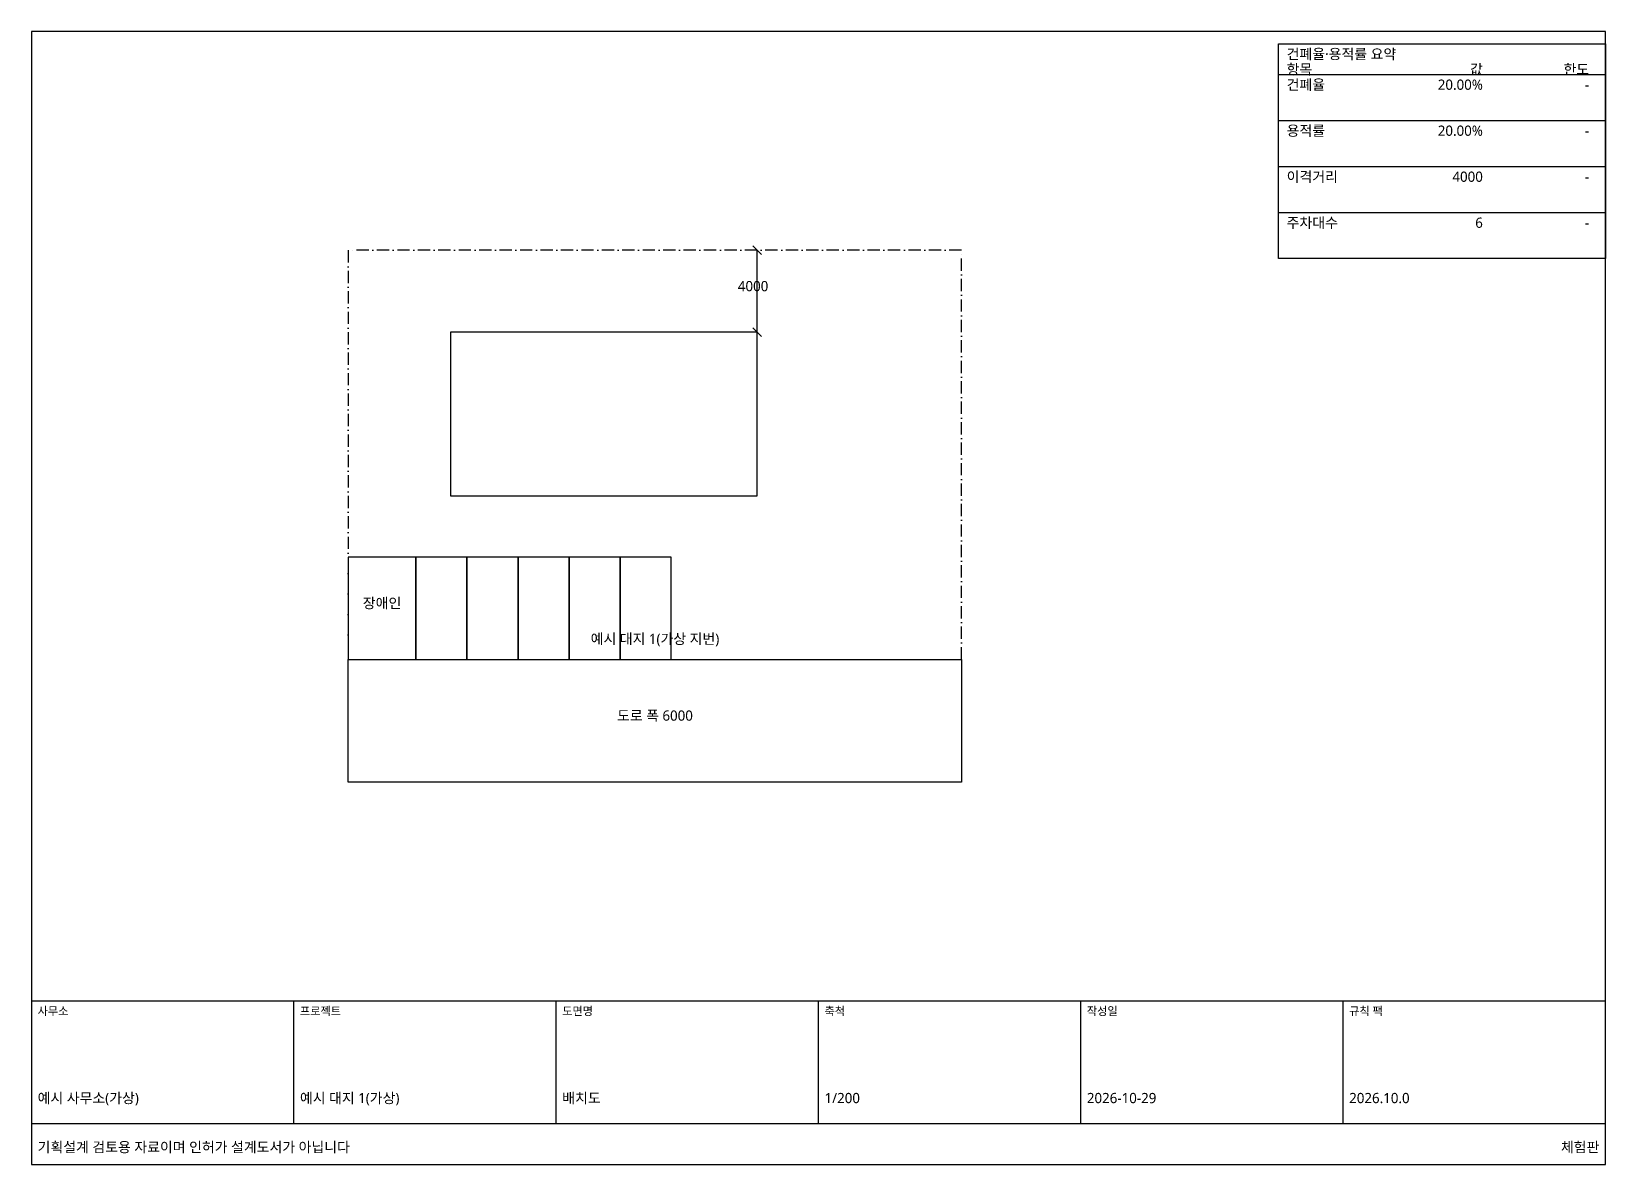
# Model space of a CAD drawing. Header units: millimetres. Extents: x -15500 to 61500, y -24700 to 30700.
import ezdxf
from ezdxf.enums import TextEntityAlignment as Align

# ---------------------------------------------------------------- set-up
doc = ezdxf.new("R2010")
doc.units = ezdxf.units.MM
doc.header["$LTSCALE"] = 200
doc.linetypes.add('DASHDOT', pattern=[5, 3, -1, 0, -1])
for name, color, linetype in [('A-ANNO-DIMS', 1, 'CONTINUOUS'), ('A-ANNO-TEXT', 7, 'CONTINUOUS'), ('A-MASS', 7, 'CONTINUOUS'), ('A-PARK', 3, 'CONTINUOUS'), ('A-SITE-BNDY', 1, 'DASHDOT'), ('A-SITE-ROAD', 8, 'CONTINUOUS'), ('A-TTLB', 7, 'CONTINUOUS')]:
    doc.layers.add(name, color=color, linetype=linetype)
doc.styles.add('ARCH-KR', font='malgun.ttf')

msp = doc.modelspace()

# ---------------------------------------------------------------- linework, layer by layer
at = {"layer": 'A-ANNO-DIMS'}
for p, q in [((20212, 19788), (19788, 20212)), ((20000, 16000), (20000, 20000)), ((20212, 15788), (19788, 16212))]:
    msp.add_line(p, q, dxfattribs=at)
at = {"layer": 'A-ANNO-TEXT'}
for p, q in [((45500, 28600), (61500, 28600)), ((45500, 26350), (61500, 26350)), ((45500, 24100), (61500, 24100)), ((45500, 21850), (61500, 21850))]:
    msp.add_line(p, q, dxfattribs=at)
msp.add_lwpolyline([(45500, 30100), (61500, 30100), (61500, 19600), (45500, 19600)], close=True, dxfattribs=at)
at = {"layer": 'A-MASS'}
msp.add_lwpolyline([(5000, 8000), (20000, 8000), (20000, 16000), (5000, 16000)], close=True, dxfattribs=at)
at = {"layer": 'A-PARK'}
for points in [[(0, 0), (3300, 0), (3300, 5000), (0, 5000)], [(3300, 0), (5800, 0), (5800, 5000), (3300, 5000)], [(5800, 0), (8300, 0), (8300, 5000), (5800, 5000)], [(8300, 0), (10800, 0), (10800, 5000), (8300, 5000)], [(10800, 0), (13300, 0), (13300, 5000), (10800, 5000)], [(13300, 0), (15800, 0), (15800, 5000), (13300, 5000)]]:
    msp.add_lwpolyline(points, close=True, dxfattribs=at)
at = {"layer": 'A-SITE-BNDY'}
msp.add_lwpolyline([(0, 0), (30000, 0), (30000, 20000), (0, 20000)], close=True, dxfattribs=at)
at = {"layer": 'A-SITE-ROAD'}
msp.add_lwpolyline([(0, 0), (30000, 0), (30000, -6000), (0, -6000)], close=True, dxfattribs=at)
at = {"layer": 'A-TTLB'}
for p, q in [((-15500, -16700), (61500, -16700)), ((-2668, -22700), (-2668, -16700)), ((10164, -22700), (10164, -16700)), ((22996, -22700), (22996, -16700)), ((35828, -22700), (35828, -16700)), ((48660, -22700), (48660, -16700)), ((-15500, -22700), (61500, -22700))]:
    msp.add_line(p, q, dxfattribs=at)
msp.add_lwpolyline([(-15500, -24700), (61500, -24700), (61500, 30700), (-15500, 30700)], close=True, dxfattribs=at)

# ---------------------------------------------------------------- texts
at = {"layer": 'A-ANNO-DIMS', "style": 'ARCH-KR'}
msp.add_text('4000', height=500, dxfattribs=at).set_placement((19800, 18000), align=Align.CENTER)
at = {"layer": 'A-ANNO-TEXT', "style": 'ARCH-KR'}
for s, p in [('건폐율·용적률 요약', (45900, 29350)), ('항목', (45900, 28600)), ('건폐율', (45900, 27850)), ('용적률', (45900, 25600)), ('이격거리', (45900, 23350)), ('주차대수', (45900, 21100))]:
    msp.add_text(s, height=500, dxfattribs=at).set_placement(p)
for s, p in [('값', (55500, 28600)), ('한도', (60700, 28600)), ('20.00%', (55500, 27850)), ('-', (60700, 27850)), ('20.00%', (55500, 25600)), ('-', (60700, 25600)), ('4000', (55500, 23350)), ('-', (60700, 23350)), ('6', (55500, 21100)), ('-', (60700, 21100))]:
    msp.add_text(s, height=500, dxfattribs=at).set_placement(p, align=Align.RIGHT)
at = {"layer": 'A-PARK', "style": 'ARCH-KR'}
msp.add_text('장애인', height=500, dxfattribs=at).set_placement((1650, 2500), align=Align.CENTER)
at = {"layer": 'A-SITE-BNDY', "style": 'ARCH-KR'}
msp.add_text('예시 대지 1(가상 지번)', height=500, dxfattribs=at).set_placement((15000, 750), align=Align.CENTER)
at = {"layer": 'A-SITE-ROAD', "style": 'ARCH-KR'}
msp.add_text('도로 폭 6000', height=500, dxfattribs=at).set_placement((15000, -3000), align=Align.CENTER)
at = {"layer": 'A-TTLB', "style": 'ARCH-KR'}
for s, height, p in [('사무소', 400, (-15200, -17400)), ('프로젝트', 400, (-2368, -17400)), ('도면명', 400, (10464, -17400)), ('축척', 400, (23296, -17400)), ('작성일', 400, (36128, -17400)), ('규칙 팩', 400, (48960, -17400)), ('예시 사무소(가상)', 500, (-15200, -21700)), ('예시 대지 1(가상)', 500, (-2368, -21700)), ('배치도', 500, (10464, -21700)), ('1/200', 500, (23296, -21700)), ('2026-10-29', 500, (36128, -21700)), ('2026.10.0', 500, (48960, -21700)), ('기획설계 검토용 자료이며 인허가 설계도서가 아닙니다', 500, (-15200, -24100))]:
    msp.add_text(s, height=height, dxfattribs=at).set_placement(p)
msp.add_text('체험판', height=500, dxfattribs=at).set_placement((61200, -24100), align=Align.RIGHT)

doc.saveas('drawing.dxf')
